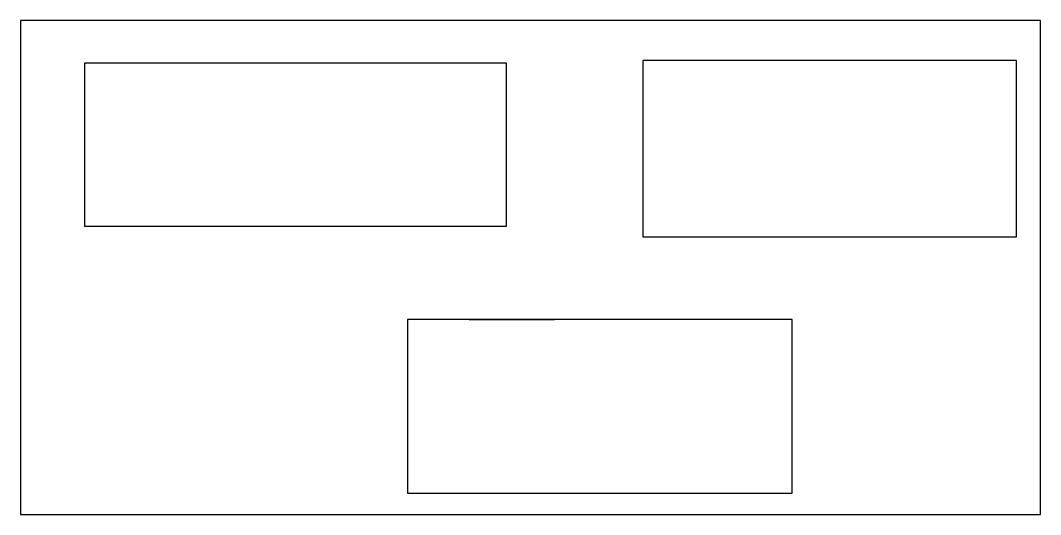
# Model space of a CAD drawing. Header units: millimetres. Extents: x -43.1 to 31.2, y -64.9 to -29.
import ezdxf

# ---------------------------------------------------------------- set-up
doc = ezdxf.new("R2010")
doc.units = ezdxf.units.MM
for name, color, linetype, true_color in [('hcd_building_invisible', 6, 'Continuous', 0xfb00e8), ('hcd_building_outline', 178, 'Continuous', 0x000000), ('hcd_doors', 178, 'Continuous', 0x000000)]:
    doc.layers.add(name, color=color, linetype=linetype, true_color=true_color)

msp = doc.modelspace()

# ---------------------------------------------------------------- linework, layer by layer
at = {"layer": 'hcd_building_invisible'}
for points in [[(2.22, -44.737), (29.423, -44.737), (29.423, -31.913), (2.22, -31.913)], [(-38.39, -43.96), (-7.69, -43.96), (-7.69, -32.107), (-38.39, -32.107)], [(-14.879, -63.391), (13.101, -63.391), (13.101, -50.761), (-14.879, -50.761)]]:
    msp.add_lwpolyline(points, close=True, dxfattribs=at)
at = {"layer": 'hcd_building_outline'}
msp.add_lwpolyline([(-43.054, -64.945), (31.172, -64.945), (31.172, -28.998), (-43.054, -28.998)], close=True, dxfattribs=at)
at = {"layer": 'hcd_doors'}
for points in [[(-22.457, -43.96), (-18.96, -43.96)], [(5.717, -44.737), (12.324, -44.737)], [(-10.41, -50.761), (-4.192, -50.761)]]:
    msp.add_lwpolyline(points, dxfattribs=at)

doc.saveas('drawing.dxf')
